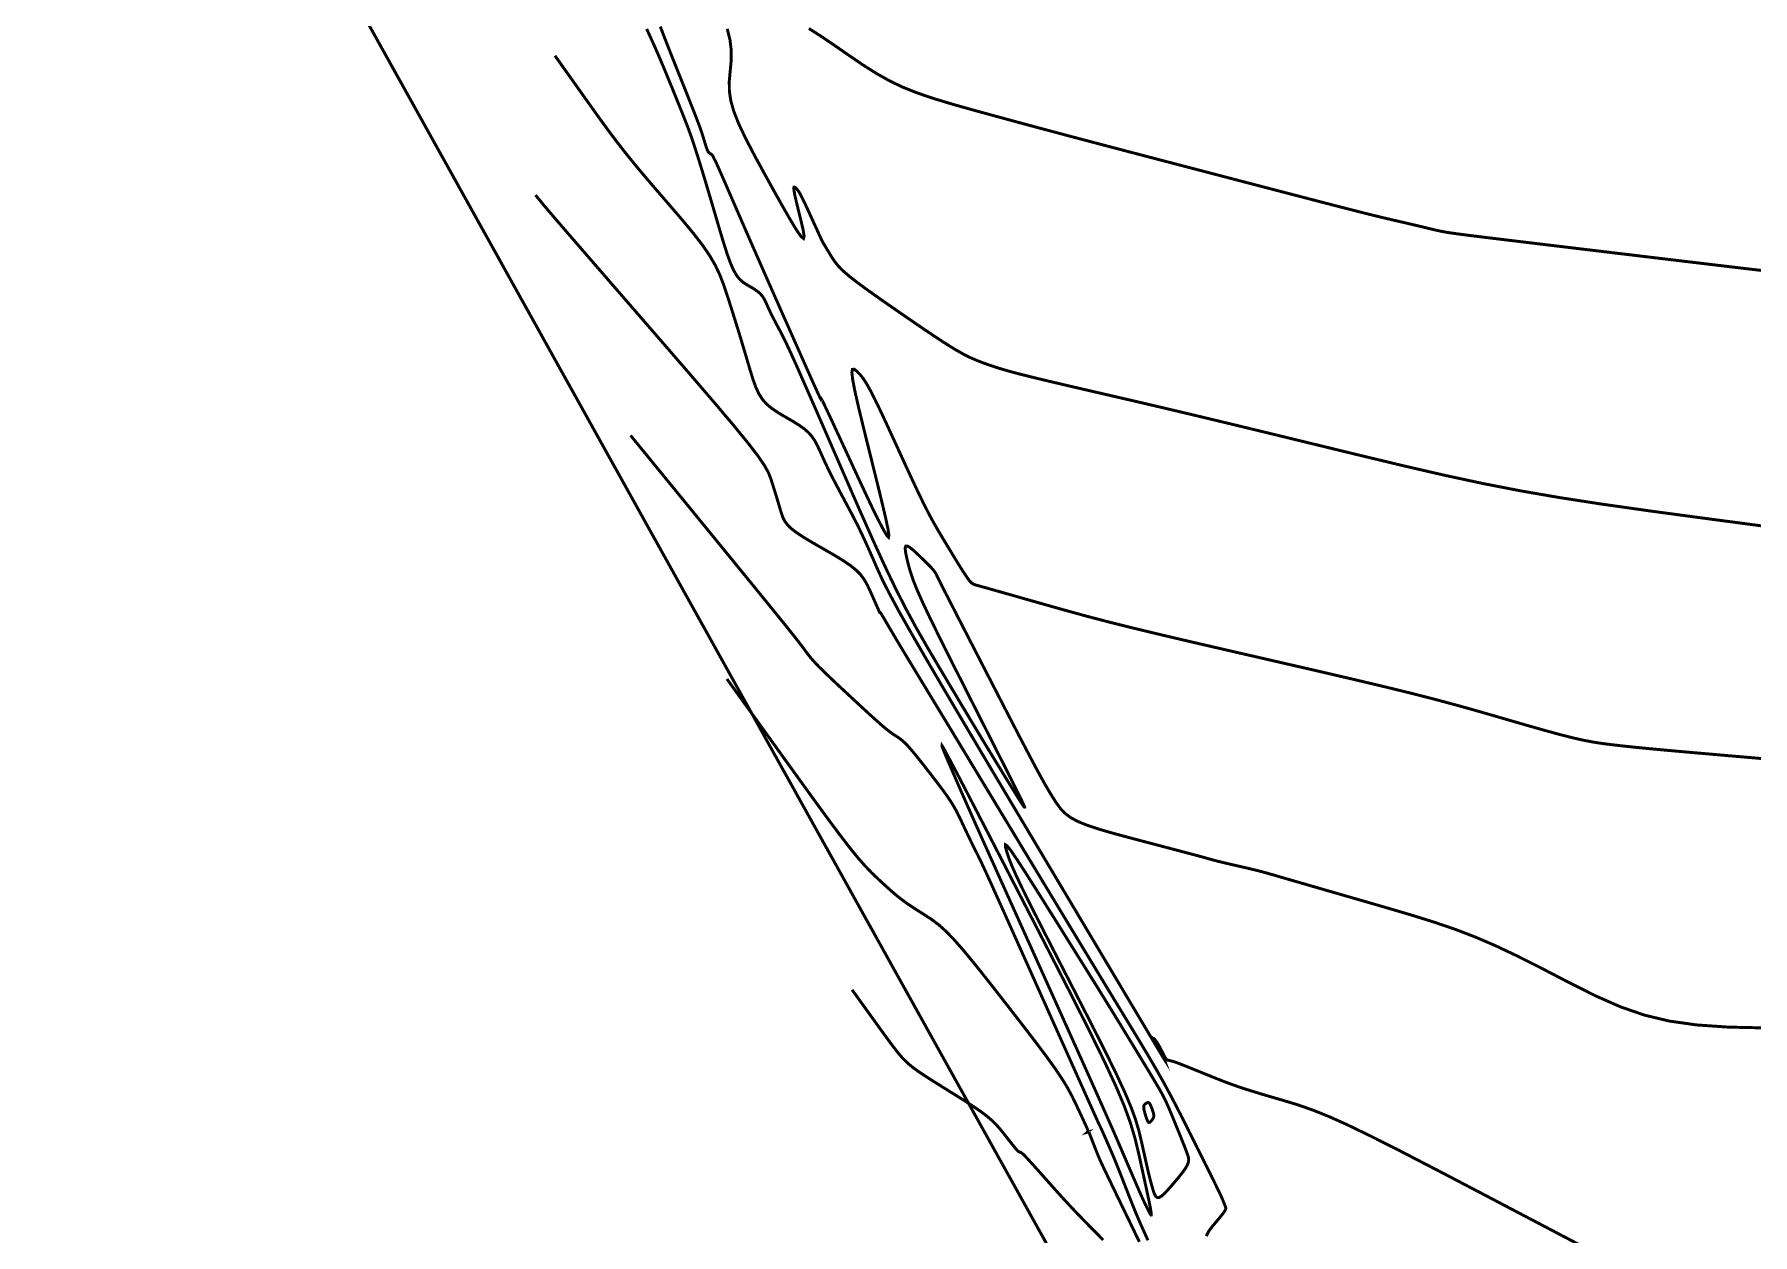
# Model space of a CAD drawing. Header units: metres. Extents: x 368659 to 369057, y 2280132 to 2280625.
# Drawn here: x 368659.1 to 368775.5, y 2280381.2 to 2280462.5 of the extents above; entities that cross this region are included whole.
import ezdxf

# ---------------------------------------------------------------- set-up
doc = ezdxf.new("R2010")
doc.units = ezdxf.units.M
doc.header["$MEASUREMENT"] = 0
doc.layers.add('CVL_CURV_D', color=22, linetype='Continuous')
doc.layers.add('CVL_CURV_G', color=30, linetype='Continuous')

msp = doc.modelspace()

# ---------------------------------------------------------------- linework, layer by layer
at = {"layer": 'CVL_CURV_D', "const_width": 0.2, "elevation": 1896.046}
msp.add_lwpolyline([(368659.2085342922, 2280503.763463162), (368784.2855342921, 2280278.796205122), (369057.2455342922, 2280342.892463162)], dxfattribs=at)
at = {"layer": 'CVL_CURV_D', "color": 22, "linetype": 'Continuous', "const_width": 0.2}
for points, elevation in [([(368776.3262084038, 2280413.434100656), (368773.5996903596, 2280413.668835301), (368771.4640993469, 2280413.854903874), (368769.8167613547, 2280414.001599754), (368768.5550023722, 2280414.118216323), (368767.5761483887, 2280414.214046961), (368766.777525393, 2280414.29838505), (368766.0564593744, 2280414.380523968), (368765.3783825106, 2280414.466469268), (368764.7399918191, 2280414.564994778), (368764.085510549, 2280414.689546296), (368763.3591619488, 2280414.85356962), (368762.5051692676, 2280415.070510546), (368761.4677557544, 2280415.353814871), (368760.1911446579, 2280415.716928391), (368758.619559227, 2280416.173296906), (368756.9905148554, 2280416.644530844), (368755.4997386158, 2280417.063051854), (368754.0287712762, 2280417.458522557), (368752.4591536046, 2280417.860605579), (368750.672426369, 2280418.298963539), (368748.5501303373, 2280418.803259063), (368745.9738062775, 2280419.403154773), (368742.8249949576, 2280420.128313291), (368739.6813820756, 2280420.851718386), (368737.1244340118, 2280421.445078607), (368735.0413625571, 2280421.936143752), (368733.3193795029, 2280422.352663615), (368731.8456966402, 2280422.722387997), (368730.5075257604, 2280423.073066691), (368729.1920786544, 2280423.432449496), (368727.7865671137, 2280423.828286209), (368726.4511181641, 2280424.208116345), (368725.3968134438, 2280424.507838274), (368724.5872966619, 2280424.737740072), (368723.9862115271, 2280424.908109817), (368723.5572017482, 2280425.029235586), (368723.2639110346, 2280425.111405456), (368723.0699830948, 2280425.164907502), (368722.939061638, 2280425.200029804), (368722.8365327199, 2280425.230252982), (368722.7484315155, 2280425.265494661), (368722.6693754123, 2280425.31069842), (368722.5939817979, 2280425.370807837), (368722.5168680598, 2280425.45076649), (368722.4326515858, 2280425.555517961), (368722.3359497632, 2280425.690005827), (368722.2213799797, 2280425.859173667), (368722.1013771293, 2280426.040579049), (368721.9844247851, 2280426.220679568), (368721.8592133524, 2280426.417768849), (368721.7144332371, 2280426.650140515), (368721.5387748447, 2280426.936088189), (368721.3209285807, 2280427.293905498), (368721.0495848507, 2280427.741886063), (368720.7134340606, 2280428.298323508), (368720.3659573351, 2280428.881338115), (368720.0523987552, 2280429.428379004), (368719.7490931607, 2280429.98673307), (368719.4323753912, 2280430.6036872), (368719.0785802866, 2280431.326528283), (368718.6640426865, 2280432.20254321), (368718.1650974309, 2280433.279018872), (368717.5580793593, 2280434.603242157), (368716.9541531849, 2280435.919070036), (368716.4667322738, 2280436.964253727), (368716.0755244443, 2280437.776921495), (368715.7602375152, 2280438.395201605), (368715.5005793051, 2280438.85722232), (368715.2762576325, 2280439.201111907), (368715.0669803161, 2280439.464998627), (368714.8524551746, 2280439.687010746), (368714.6627076732, 2280439.835196087), (368714.5457833789, 2280439.823910266), (368714.5084202635, 2280439.610743244), (368714.5573562984, 2280439.15328498), (368714.6993294548, 2280438.409125434), (368714.9410777043, 2280437.335854566), (368715.2893390186, 2280435.891062335), (368715.7508513687, 2280434.0323387), (368716.2128818266, 2280432.176647097), (368716.5630742697, 2280430.743156069), (368716.808731878, 2280429.692763247), (368716.9571578312, 2280428.986366262), (368717.0156553094, 2280428.584862739), (368716.9915274927, 2280428.449150309), (368716.8920775607, 2280428.540126602), (368716.7246086934, 2280428.818689246), (368716.5335407891, 2280429.168235885), (368716.3461308097, 2280429.523788887), (368716.1439375313, 2280429.923682965), (368715.9085197293, 2280430.406252835), (368715.6214361799, 2280431.009833212), (368715.2642456587, 2280431.772758808), (368714.8185069418, 2280432.73336434), (368714.2657788048, 2280433.92998452), (368713.7173166765, 2280435.118031907), (368713.2874785378, 2280436.046684291), (368712.9624769919, 2280436.74492425), (368712.7285246428, 2280437.241734357), (368712.5718340939, 2280437.566097186), (368712.4786179488, 2280437.74699531), (368712.4350888112, 2280437.813411304), (368712.4274592846, 2280437.794327744), (368712.4170227925, 2280437.782725767), (368712.3630313294, 2280437.877027668), (368712.2486353545, 2280438.11437775), (368712.0569853276, 2280438.531920315), (368711.7712317079, 2280439.166799665), (368711.3745249552, 2280440.056160105), (368710.850015529, 2280441.237145937), (368710.1808538887, 2280442.746901463), (368709.5027543886, 2280444.278036863), (368708.9449311209, 2280445.538711311), (368708.4807841527, 2280446.589392611), (368708.083713551, 2280447.490548561), (368707.7271193824, 2280448.302646964), (368707.3844017142, 2280449.086155621), (368707.0289606131, 2280449.901542329), (368706.6341961461, 2280450.809274892), (368706.2543282633, 2280451.683115515), (368705.9544107945, 2280452.372177717), (368705.724094626, 2280452.899956275), (368705.5530306434, 2280453.289945961), (368705.4308697332, 2280453.56564155), (368705.3472627817, 2280453.750537818), (368705.2918606747, 2280453.868129539), (368705.2543142986, 2280453.941911486), (368705.2252187392, 2280453.996231095), (368705.2013151311, 2280454.041281373), (368705.1814734331, 2280454.079325452), (368705.1645636044, 2280454.112626464), (368705.1494556039, 2280454.143447544), (368705.1350193907, 2280454.174051822), (368705.1201249234, 2280454.206702433), (368705.1036421614, 2280454.243662509), (368705.0867376243, 2280454.279996506), (368705.070271087, 2280454.310313551), (368705.05265239, 2280454.336193781), (368705.0322913743, 2280454.359217333), (368705.0075978806, 2280454.380964346), (368704.97698175, 2280454.403014958), (368704.9388528232, 2280454.426949305), (368704.891620941, 2280454.454347526), (368704.8431072123, 2280454.486540077), (368704.8002004935, 2280454.528344203), (368704.7599122476, 2280454.586570221), (368704.7192539373, 2280454.668028446), (368704.675237025, 2280454.779529198), (368704.6248729739, 2280454.927882791), (368704.5651732464, 2280455.119899543), (368704.4931493054, 2280455.362389771), (368704.413414379, 2280455.626217316), (368704.3249737058, 2280455.897764063), (368704.2164267646, 2280456.207117404), (368704.0763730341, 2280456.584364726), (368703.8934119929, 2280457.059593419), (368703.6561431194, 2280457.662890871), (368703.3531658926, 2280458.42434447), (368702.973079791, 2280459.374041607), (368702.5882393453, 2280460.335663831), (368702.2675413818, 2280461.141565484), (368701.9943988218, 2280461.834843144), (368701.7522245872, 2280462.458593383), (368701.5244315993, 2280463.055912779)], 1895.75), ([(368706.0631019396, 2280462.905502971), (368706.2485865623, 2280462.143603387), (368706.3324896278, 2280461.456251513), (368706.3320995803, 2280460.784971245), (368706.2647048636, 2280460.071286475), (368706.1989739787, 2280459.360298102), (368706.2047854857, 2280458.69906803), (368706.301242918, 2280458.03206168), (368706.5074498082, 2280457.303744466), (368706.8425096898, 2280456.458581805), (368707.3255260958, 2280455.441039111), (368707.9756025595, 2280454.195581802), (368708.8118426138, 2280452.666675295), (368709.6459216843, 2280451.170043196), (368710.2879435717, 2280450.044881414), (368710.7546543725, 2280449.270863811), (368711.0628001825, 2280448.827664248), (368711.2291270983, 2280448.69495659), (368711.270381216, 2280448.852414699), (368711.2033086317, 2280449.279712439), (368711.0446554417, 2280449.956523671), (368710.8682913623, 2280450.666823368), (368710.7352054634, 2280451.218941749), (368710.6428228707, 2280451.629085548), (368710.5885687103, 2280451.913461499), (368710.5698681084, 2280452.088276334), (368710.5841461911, 2280452.169736788), (368710.6288280842, 2280452.174049595), (368710.7013389138, 2280452.117421487), (368710.7833183647, 2280452.032580933), (368710.8632923919, 2280451.931738261), (368710.9490155264, 2280451.800322992), (368711.0482422993, 2280451.623764643), (368711.1687272418, 2280451.387492738), (368711.318224885, 2280451.076936795), (368711.5044897601, 2280450.677526337), (368711.7352763981, 2280450.174690882), (368712.5099199232, 2280448.479524885)], 1895.5), ([(368711.5919427034, 2280462.924643721), (368712.3046921564, 2280462.472458346), (368713.1533549881, 2280461.902344098), (368714.1797569016, 2280461.191674231), (368715.2283836371, 2280460.475176146), (368716.159884442, 2280459.883338538), (368717.0403302796, 2280459.387176605), (368717.935792113, 2280458.957705547), (368718.9123409055, 2280458.565940561), (368720.0360476205, 2280458.182896846), (368721.3729832212, 2280457.7795896), (368722.9892186709, 2280457.327034021), (368724.6540534992, 2280456.872045607), (368726.1721322386, 2280456.459670518), (368727.6625433562, 2280456.058269949), (368729.2443753193, 2280455.636205098), (368731.0367165952, 2280455.161837158), (368733.1586556511, 2280454.603527326), (368735.7292809543, 2280453.929636796), (368738.867680972, 2280453.108526765), (368741.9804125657, 2280452.294933762), (368744.455364652, 2280451.649061242), (368746.3836237812, 2280451.147470794), (368747.8562765035, 2280450.766724008), (368748.9644093688, 2280450.483382471), (368749.7991089275, 2280450.274007773), (368750.4514617295, 2280450.1151615), (368751.0125543252, 2280449.983405244), (368751.5081232103, 2280449.868899868), (368751.9162512727, 2280449.774352331), (368752.2565446512, 2280449.695143365), (368752.5486094842, 2280449.626653701), (368752.8120519105, 2280449.56426407), (368753.0664780684, 2280449.503355201), (368753.3314940966, 2280449.439307826), (368753.6267061337, 2280449.367502675), (368753.9187735683, 2280449.297233488), (368754.1720688056, 2280449.238911069), (368754.4027675091, 2280449.189591746), (368754.6270453416, 2280449.146331845), (368754.8610779665, 2280449.106187694), (368755.1210410468, 2280449.066215622), (368755.4231102461, 2280449.023471956), (368755.7834612273, 2280448.975013023), (368756.230246486, 2280448.917023568), (368756.8544798111, 2280448.838757049), (368757.7666288047, 2280448.726872859), (368759.0771610695, 2280448.568030397), (368760.8965442079, 2280448.348889053), (368763.3352458223, 2280448.056108225), (368766.5037335153, 2280447.676347308), (368770.5124748892, 2280447.196265698), (368774.5478172238, 2280446.71499483), (368777.815453952, 2280446.330801226)], 1895.25), ([(368735.8330491557, 2280393.036950234), (368735.7841202169, 2280393.110425153), (368735.7680382423, 2280393.135287456), (368735.7506645139, 2280393.164032858), (368735.7298676753, 2280393.200639275), (368735.7035163699, 2280393.249084617), (368735.6694792411, 2280393.313346797), (368735.6256249326, 2280393.397403727), (368735.5698220878, 2280393.50523332), (368735.4999393502, 2280393.640813489), (368735.4291199511, 2280393.777646254), (368735.3698259139, 2280393.890144615), (368735.3189040692, 2280393.983652956), (368735.2732012485, 2280394.063515655), (368735.2295642825, 2280394.135077095), (368735.1848400026, 2280394.203681657), (368735.1358752395, 2280394.274673723), (368735.0795168246, 2280394.353397674), (368735.0274073466, 2280394.42378742), (368734.994279531, 2280394.46371563), (368734.9816154128, 2280394.469434827), (368734.9908970272, 2280394.43719753), (368735.0236064093, 2280394.363256262), (368735.0812255944, 2280394.243863544), (368735.1652366177, 2280394.075271896), (368735.2771215141, 2280393.853733841), (368735.3902722859, 2280393.630412173), (368735.4790015715, 2280393.455172515), (368735.5461723609, 2280393.322321627), (368735.5946476442, 2280393.226166274), (368735.6272904113, 2280393.161013215), (368735.6469636524, 2280393.121169213), (368735.6565303574, 2280393.10094103), (368735.6588535163, 2280393.094635427), (368735.5722120388, 2280393.230247219), (368735.4841455035, 2280393.376805011), (368735.2303679352, 2280393.801809096), (368734.7417701807, 2280394.621237384), (368733.9492430863, 2280395.95106779), (368732.7836774984, 2280397.907278223), (368731.1759642638, 2280400.605846597), (368729.0569942288, 2280404.162750824), (368726.35765824, 2280408.693968815), (368723.651595876, 2280413.241061216), (368721.5075548061, 2280416.857133698), (368719.8490880131, 2280419.675481712), (368718.5997484795, 2280421.829400709), (368717.6830891882, 2280423.452186137), (368717.0226631214, 2280424.677133447), (368716.5420232623, 2280425.637538091), (368716.1647225931, 2280426.466695518), (368715.8427840573, 2280427.20427527), (368715.5684939676, 2280427.823344948), (368715.3258003613, 2280428.357297085), (368715.0986512754, 2280428.839524216), (368714.8709947472, 2280429.303418871), (368714.6267788139, 2280429.782373587), (368714.3499515123, 2280430.309780896), (368714.0244608798, 2280430.919033332), (368713.7022117117, 2280431.520652587), (368713.4374662319, 2280432.019608949), (368713.2177086205, 2280432.440967844), (368713.0304230578, 2280432.809794699), (368712.8630937235, 2280433.151154942), (368712.703204798, 2280433.490114001), (368712.5382404611, 2280433.851737301), (368712.3556848935, 2280434.261090269), (368712.1684579384, 2280434.663509073), (368711.9860820673, 2280434.999286853), (368711.7909454014, 2280435.285924494), (368711.565436062, 2280435.54092288), (368711.2919421704, 2280435.781782897), (368710.9528518476, 2280436.026005428), (368710.5305532151, 2280436.291091359), (368710.0074343941, 2280436.594541575), (368709.4838857799, 2280436.904147424), (368709.0599851906, 2280437.192177077), (368708.7176518821, 2280437.482846656), (368708.4388051104, 2280437.800372281), (368708.2053641312, 2280438.168970071), (368707.9992482006, 2280438.61285615), (368707.8023765741, 2280439.156246636), (368707.5966685077, 2280439.82335765), (368707.3972586807, 2280440.501882692), (368707.22386231, 2280441.087816375), (368707.0652694579, 2280441.617826487), (368706.9102701869, 2280442.128580817), (368706.7476545594, 2280442.656747152), (368706.5662126378, 2280443.23899328), (368706.3547344845, 2280443.911986989), (368706.1020101618, 2280444.712396068), (368705.8321932174, 2280445.522350507), (368705.5570062007, 2280446.230922378), (368705.2465926777, 2280446.88519259), (368704.871096214, 2280447.53224205), (368704.4006603756, 2280448.219151669), (368703.8054287283, 2280448.993002353), (368703.0555448379, 2280449.900875013), (368702.1211522701, 2280450.989850557), (368701.1767439353, 2280452.08280871), (368700.3895285501, 2280453.005525643), (368699.718723389, 2280453.809426928), (368699.1235457267, 2280454.54593814), (368698.5632128378, 2280455.266484852), (368697.9969419971, 2280456.022492639), (368697.3839504793, 2280456.865387074), (368696.6834555589, 2280457.84659373), (368694.3869680938, 2280461.08145623)], 1896.25), ([(368693.0706114942, 2280451.634250782), (368693.5358393461, 2280451.064773432), (368693.7236626386, 2280450.838435901), (368694.0189830436, 2280450.490259489), (368694.4801519248, 2280449.952715891), (368695.1655206466, 2280449.158276803), (368696.1334405726, 2280448.039413919), (368697.4422630671, 2280446.528598934), (368699.1503394942, 2280444.558303544), (368701.3160212179, 2280442.060999444), (368703.4811693679, 2280439.559182268), (368705.1872570205, 2280437.572065418), (368706.4920534594, 2280436.027197232), (368707.4533279683, 2280434.852126053), (368708.1288498309, 2280433.974400219), (368708.5763883309, 2280433.321568075), (368708.8537127521, 2280432.821177957), (368709.0185923781, 2280432.400778208), (368709.1352605578, 2280432.031275703), (368709.2328877707, 2280431.720593493), (368709.3166489952, 2280431.451804184), (368709.3917192103, 2280431.207980384), (368709.4632733948, 2280430.972194697), (368709.5364865277, 2280430.727519731), (368709.6165335875, 2280430.457028092), (368709.708589553, 2280430.143792385), (368709.8155419552, 2280429.829029274), (368709.9511120962, 2280429.552844581), (368710.1367256131, 2280429.296644651), (368710.3938081425, 2280429.041835833), (368710.7437853212, 2280428.769824472), (368711.2080827859, 2280428.462016915), (368711.8081261735, 2280428.099819509), (368712.5653411206, 2280427.664638601), (368713.324813559, 2280427.226752938), (368713.9332712322, 2280426.854474175), (368714.4146024946, 2280426.526258019), (368714.7926957009, 2280426.220560176), (368715.0914392055, 2280425.91583635), (368715.3347213628, 2280425.590542248), (368715.5464305273, 2280425.223133575), (368715.7504550537, 2280424.792066039), (368715.9369635787, 2280424.370903384), (368716.0833858294, 2280424.040412913), (368716.194501795, 2280423.789855657), (368716.2750914652, 2280423.608492649), (368716.3299348292, 2280423.485584921), (368716.3638118765, 2280423.410393507), (368716.3815025967, 2280423.372179439), (368716.3877869791, 2280423.360203751), (368716.4138708299, 2280423.362529707), (368716.4238476707, 2280423.358195378), (368716.4440740144, 2280423.333593977), (368716.4792929748, 2280423.280939049), (368716.5342476657, 2280423.192444137), (368716.613681201, 2280423.060322785), (368716.7223366945, 2280422.876788538), (368716.8649572602, 2280422.634054937), (368717.0462860119, 2280422.324335528), (368717.2398410001, 2280421.994186041), (368717.4280320836, 2280421.675303974), (368717.628940089, 2280421.337615512), (368717.8606458426, 2280420.951046842), (368718.141230171, 2280420.485524152), (368718.4887739004, 2280419.91097363), (368718.9213578573, 2280419.197321462), (368719.4570628683, 2280418.314493837), (368720.021874061, 2280417.383731804), (368720.562944696, 2280416.491415026), (368721.1301077978, 2280415.55517761), (368721.7731963914, 2280414.492653662), (368722.5420435017, 2280413.221477287), (368723.4864821534, 2280411.659282594), (368724.6563453715, 2280409.723703686), (368726.1014661807, 2280407.332374671), (368727.5505070119, 2280404.934669877), (368728.7349812212, 2280402.975326699), (368729.7089982214, 2280401.365023848), (368730.5266674247, 2280400.014440034), (368731.2420982437, 2280398.834253967), (368731.9094000911, 2280397.735144357), (368732.5826823792, 2280396.627789914), (368733.3160545208, 2280395.422869348), (368734.0291290752, 2280394.246993096), (368734.62675672, 2280393.247894725), (368735.1409040455, 2280392.367937652), (368735.6035376417, 2280391.549485292), (368736.0466240987, 2280390.734901057), (368736.5021300067, 2280389.866548361), (368737.0020219557, 2280388.886790621), (368737.5782665359, 2280387.737991249), (368738.1392958311, 2280386.613315625), (368738.5824762632, 2280385.72347367), (368738.9231759295, 2280385.037145614), (368739.1767629274, 2280384.523011687), (368739.3586053543, 2280384.149752117), (368739.4840713075, 2280383.886047135), (368739.5685288843, 2280383.70057697), (368739.6273461822, 2280383.562021852), (368739.6735233134, 2280383.448506063), (368739.7108675416, 2280383.356364311), (368739.7409576914, 2280383.281592457), (368739.7653725876, 2280383.220186363), (368739.7856910545, 2280383.168141892), (368739.8034919169, 2280383.121454907), (368739.8203539992, 2280383.076121269), (368739.837856126, 2280383.028136841), (368739.8477645015, 2280382.975063469), (368739.8363226017, 2280382.910761951), (368739.7968251584, 2280382.825676571), (368739.722566904, 2280382.710251618), (368739.6068425709, 2280382.554931381), (368739.442946891, 2280382.350160145), (368739.2241745966, 2280382.086382198), (368738.94382042, 2280381.754041828), (368738.6802438304, 2280381.405902058), (368738.5240061782, 2280381.083235436)], 1896.5), ([(368712.5099199232, 2280448.479524885), (368713.1247517934, 2280447.461041447), (368713.3346299189, 2280447.140536046), (368713.5819992042, 2280446.832005597), (368713.9021455657, 2280446.50663013), (368714.3303549188, 2280446.13558967), (368714.9019131794, 2280445.690064245), (368715.6521062634, 2280445.141233883), (368716.6162200862, 2280444.460278613), (368717.8295405639, 2280443.61837846), (368719.0497409711, 2280442.779509057), (368720.0394981678, 2280442.109850214), (368720.8416034475, 2280441.58388823), (368721.4988481033, 2280441.176109405), (368722.0540234292, 2280440.861000037), (368722.5499207182, 2280440.613046427), (368723.0293312641, 2280440.406734872), (368723.5350463604, 2280440.216551671), (368724.054227954, 2280440.036183263), (368724.583831809, 2280439.866454115), (368725.1813399432, 2280439.692557573), (368725.9042343749, 2280439.499686981), (368726.8099971218, 2280439.273035683), (368727.9561102023, 2280438.997797027), (368729.4000556344, 2280438.659164356), (368731.1993154361, 2280438.242331015), (368733.0639203149, 2280437.810835586), (368734.7514246708, 2280437.417553312), (368736.3905960604, 2280437.031682533), (368738.1102020407, 2280436.622421588), (368740.0390101681, 2280436.158968817), (368742.3057879998, 2280435.610522558), (368745.039303092, 2280434.946281152), (368748.3683230019, 2280434.135442938), (368751.7456210816, 2280433.322304834), (368754.65908208, 2280432.649491111), (368757.2901406484, 2280432.083691139), (368759.8202314378, 2280431.591594288), (368762.4307890997, 2280431.139889924), (368765.303248285, 2280430.695267417), (368768.6190436452, 2280430.224416136), (368772.5596098313, 2280429.694025451), (368776.4267252163, 2280429.181915762)], 1895.5), ([(368699.5084191693, 2280435.348425239), (368705.1322134954, 2280428.464436068), (368706.798786281, 2280426.423747834), (368708.1178565096, 2280424.806616812), (368709.1360083711, 2280423.555294243), (368709.8998260549, 2280422.612031371), (368710.4558937515, 2280421.919079437), (368710.8507956506, 2280421.418689684), (368711.1311159418, 2280421.053113353), (368711.3434388154, 2280420.764601686), (368711.5340042386, 2280420.50770134), (368711.7332285779, 2280420.259949021), (368711.9639606228, 2280419.998081047), (368712.2490491626, 2280419.698833739), (368712.6113429866, 2280419.338943413), (368713.0736908841, 2280418.895146389), (368713.6589416446, 2280418.344178986), (368714.3899440572, 2280417.662777523), (368715.1213970945, 2280416.984197165), (368715.7083274563, 2280416.443744792), (368716.1740755229, 2280416.021234292), (368716.5419816738, 2280415.696479554), (368716.8353862895, 2280415.449294467), (368717.0776297496, 2280415.259492918), (368717.2920524343, 2280415.106888797), (368717.5019947235, 2280414.971295992), (368717.7059058264, 2280414.837445855), (368717.8978486351, 2280414.691337135), (368718.0945840534, 2280414.514684812), (368718.3128729858, 2280414.289203871), (368718.5694763359, 2280413.996609289), (368718.8811550081, 2280413.618616051), (368719.2646699063, 2280413.136939137), (368719.7367819347, 2280412.533293528), (368720.2086722049, 2280411.923326838), (368720.5913605496, 2280411.418089525), (368720.9013659549, 2280410.992400846), (368721.1552074066, 2280410.621080054), (368721.3694038909, 2280410.278946406), (368721.5604743938, 2280409.940819156), (368721.7449379011, 2280409.58151756), (368721.9393133987, 2280409.175860873), (368722.1257894022, 2280408.778318927), (368722.2808093397, 2280408.449263191), (368722.4122745668, 2280408.172365362), (368722.5280864397, 2280407.931297145), (368722.6361463139, 2280407.709730239), (368722.7443555454, 2280407.491336348), (368722.8606154898, 2280407.259787172), (368722.9928275029, 2280406.998754414), (368723.1477336454, 2280406.686586134), (368723.3485807997, 2280406.264440926), (368723.6280275533, 2280405.660206286), (368724.0187324943, 2280404.80176971), (368724.5533542107, 2280403.617018697), (368725.2645512902, 2280402.033840741), (368726.1849823209, 2280399.980123342), (368727.3473058905, 2280397.383753996), (368728.506883522, 2280394.792889269), (368729.4170796925, 2280392.759689091), (368730.1075574207, 2280391.218045998), (368730.6079797257, 2280390.101852529), (368730.9480096267, 2280389.345001219), (368731.1573101426, 2280388.881384606), (368731.2655442925, 2280388.644895229), (368731.3023750955, 2280388.569425622), (368731.3155661423, 2280388.546690381), (368731.3356884738, 2280388.506756363), (368731.3666162842, 2280388.441044503), (368731.4122237676, 2280388.340975738), (368731.4763851182, 2280388.197971001), (368731.5629745301, 2280388.003451228), (368731.6758661976, 2280387.748837355), (368731.8189343146, 2280387.425550316), (368731.9670025547, 2280387.089226914), (368732.0985310443, 2280386.786022958), (368732.2228486575, 2280386.493137897), (368732.349284268, 2280386.187771176), (368732.4871667494, 2280385.847122247), (368732.645824976, 2280385.448390553), (368732.8345878214, 2280384.968775543), (368733.0627841593, 2280384.385476667), (368733.2916240518, 2280383.801007364), (368733.4827856004, 2280383.317029859), (368733.6462997381, 2280382.909466772), (368733.7921973987, 2280382.554240722), (368733.9305095151, 2280382.227274328), (368734.0712670208, 2280381.90449021), (368734.224500849, 2280381.561810989), (368734.4002419331, 2280381.175159282), (368734.5716671242, 2280380.800006702)], 1896.75), ([(368727.2330288087, 2280399.351670593), (368728.6000083514, 2280396.317937266), (368729.6958562257, 2280393.883115758), (368730.5638157456, 2280391.95021897), (368731.2471302252, 2280390.422259804), (368731.7890429787, 2280389.202251161), (368732.2327973202, 2280388.193205939), (368732.6216365637, 2280387.298137042), (368732.9988040233, 2280386.42005737), (368733.3467068692, 2280385.607377286), (368733.6264689161, 2280384.95607049), (368733.849408445, 2280384.440494889), (368734.0268437368, 2280384.03500839), (368734.1700930724, 2280383.713968897), (368734.2904747328, 2280383.451734318), (368734.3993069993, 2280383.222662559), (368734.5079081523, 2280383.001111525), (368734.6079161236, 2280382.801710544), (368734.6847192575, 2280382.655198074), (368734.7402614552, 2280382.560095714), (368734.7764866173, 2280382.514925066), (368734.7953386447, 2280382.518207729), (368734.798761438, 2280382.568465306), (368734.7886988982, 2280382.664219394), (368734.767094926, 2280382.803991597), (368734.7380992139, 2280382.971494455), (368734.7004856439, 2280383.170608266), (368734.6481344003, 2280383.430106251), (368734.5749256679, 2280383.778761639), (368734.4747396314, 2280384.245347655), (368734.3414564753, 2280384.858637527), (368734.1689563843, 2280385.647404478), (368733.951119543, 2280386.640421736), (368733.6950518488, 2280387.705368813), (368733.3800549429, 2280388.762237814), (368732.9583026248, 2280389.91827086), (368732.3819686943, 2280391.280710069), (368731.6032269514, 2280392.956797559), (368730.5742511956, 2280395.053775451), (368729.2472152268, 2280397.678885862), (368727.5742928445, 2280400.939370911), (368725.9007050976, 2280404.187571316), (368724.5711891322, 2280406.766893507), (368723.5371928956, 2280408.771178175), (368722.7501643349, 2280410.294266006), (368722.1615513971, 2280411.429997691), (368721.7228020294, 2280412.272213919), (368721.3853641791, 2280412.914755376), (368721.1006857931, 2280413.451462754), (368720.8629325255, 2280413.894104265), (368720.7003973889, 2280414.186036584), (368720.615719369, 2280414.31848309), (368720.6115374507, 2280414.282667163), (368720.6904906198, 2280414.069812184), (368720.8552178613, 2280413.671141533), (368721.1083581605, 2280413.077878588), (368721.4525505031, 2280412.28124673), (368721.8340645639, 2280411.403769271), (368722.2263130867, 2280410.509172723), (368722.6726496584, 2280409.500485266), (368723.2164278666, 2280408.280735077), (368723.9010012983, 2280406.752950336), (368724.7697235412, 2280404.820159223), (368725.8659481821, 2280402.385389916), (368727.2330288087, 2280399.351670593)], 1896.5), ([(368734.9281273348, 2280384.178271536), (368735.0111871262, 2280383.937538622), (368735.0994247841, 2280383.775965204), (368735.2033074454, 2280383.697309073), (368735.3333022471, 2280383.705328022), (368735.4998763261, 2280383.803779841), (368735.7134968196, 2280383.996422325), (368735.9846308642, 2280384.287013263), (368736.3237455973, 2280384.679310448), (368736.6597081891, 2280385.08129382), (368736.9190933443, 2280385.407987819), (368737.1089295, 2280385.673716986), (368737.236245094, 2280385.892805862), (368737.3080685639, 2280386.079578989), (368737.3314283471, 2280386.248360908), (368737.3133528812, 2280386.413476161), (368737.2608706038, 2280386.589249287), (368737.1966338353, 2280386.765363001), (368737.1347461752, 2280386.931747717), (368737.0694129799, 2280387.103099525), (368736.9948396055, 2280387.294114518), (368736.9052314086, 2280387.519488787), (368736.7947937453, 2280387.793918421), (368736.6577319721, 2280388.132099516), (368736.488251445, 2280388.548728161), (368736.3183632074, 2280388.965112638), (368736.1797817856, 2280389.30238365), (368736.0662677608, 2280389.574970921), (368735.9715817141, 2280389.79730418), (368735.8894842266, 2280389.983813151), (368735.8137358792, 2280390.14892756), (368735.7380972536, 2280390.307077132), (368735.6563289306, 2280390.472691594), (368735.5657046338, 2280390.649672201), (368735.4570573788, 2280390.850186499), (368735.3144866844, 2280391.101063646), (368735.1220920696, 2280391.429132797), (368734.8639730533, 2280391.861223112), (368734.5242291543, 2280392.424163748), (368734.0869598917, 2280393.144783861), (368733.5362647842, 2280394.049912612), (368732.9630898945, 2280394.990222993), (368732.4420323525, 2280395.841974636), (368731.9326682784, 2280396.67037666), (368731.3945737922, 2280397.540638182), (368730.7873250141, 2280398.51796832), (368730.070498064, 2280399.667576188), (368729.2036690621, 2280401.054670908), (368728.1464141284, 2280402.744461594), (368727.1046511864, 2280404.404461887), (368726.2955650628, 2280405.680519685), (368725.6956322319, 2280406.605345494), (368725.2813291686, 2280407.211649821), (368725.0291323476, 2280407.53214317), (368724.9155182435, 2280407.59953605), (368724.916963331, 2280407.446538965), (368725.0099440847, 2280407.105862422), (368725.1553748363, 2280406.671677883), (368725.3523153702, 2280406.170150993), (368725.6344603408, 2280405.531983537), (368726.0355044021, 2280404.687877295), (368726.5891422081, 2280403.568534051), (368727.3290684132, 2280402.104655589), (368728.2889776713, 2280400.22694369), (368729.5025646367, 2280397.866100139), (368730.7171203895, 2280395.497285868), (368731.6806405826, 2280393.589864926), (368732.4278767291, 2280392.065843763), (368732.9935803421, 2280390.847228833), (368733.4125029348, 2280389.856026591), (368733.7193960205, 2280389.014243487), (368733.9490111121, 2280388.243885974), (368734.136099723, 2280387.466960506), (368734.2967779699, 2280386.738919386), (368734.4279544325, 2280386.150767172), (368734.5355693179, 2280385.677838696), (368734.6255628332, 2280385.295468791), (368734.7038751854, 2280384.97899229), (368734.7764465818, 2280384.703744025), (368734.8492172292, 2280384.44505883), (368734.9281273348, 2280384.178271536)], 1896.75), ([(368731.5349866467, 2280380.82301996), (368730.8744307119, 2280381.491648329), (368730.322751051, 2280382.053936541), (368729.8510350116, 2280382.540550578), (368729.4303699409, 2280382.982156421), (368729.0318431863, 2280383.409420053), (368728.6265420952, 2280383.853007454), (368728.1855540148, 2280384.343584605), (368727.6799662924, 2280384.911817488), (368727.188702665, 2280385.464695063), (368726.8011043929, 2280385.898038786), (368726.5038851089, 2280386.225763395), (368726.2837584457, 2280386.461783622), (368726.1274380359, 2280386.620014204), (368726.0216375122, 2280386.714369873), (368725.9530705075, 2280386.758765365), (368725.9084506545, 2280386.767115414), (368725.8688111076, 2280386.770862899), (368725.8188070625, 2280386.798103382), (368725.7505852131, 2280386.857730618), (368725.6562922537, 2280386.958638362), (368725.5280748782, 2280387.109720372), (368725.3580797808, 2280387.319870403), (368725.1384536554, 2280387.597982211), (368724.861343196, 2280387.952949554), (368724.5673607308, 2280388.318979068), (368724.284848038, 2280388.63832261), (368723.987545987, 2280388.93194176), (368723.6491954472, 2280389.220798098), (368723.2435372884, 2280389.525853206), (368722.7443123797, 2280389.868068664), (368722.1252615907, 2280390.26840605), (368721.3601257909, 2280390.747826947), (368720.597669407, 2280391.222473645), (368719.9886055323, 2280391.605016287), (368719.5095980354, 2280391.911208238), (368719.1373107852, 2280392.15680286), (368718.8484076503, 2280392.357553515), (368718.6195524996, 2280392.529213567), (368718.4274092018, 2280392.687536377), (368718.2486416258, 2280392.848275309), (368718.0765718575, 2280393.013259976), (368717.9093931162, 2280393.1874078), (368717.7310759699, 2280393.391103853), (368717.5255909869, 2280393.644733212), (368717.2769087356, 2280393.968680948), (368716.968999784, 2280394.383332137), (368716.5858347002, 2280394.909071852), (368716.1113840526, 2280395.566285167), (368714.5191520118, 2280397.777634075)], 1897.25), ([(368764.2926461686, 2280380.243929986), (368762.4366547759, 2280381.219806466), (368760.0530484053, 2280382.471853617), (368757.0543282409, 2280384.046232027), (368754.0446449878, 2280385.621046416), (368751.6201761951, 2280386.87471858), (368749.6814633136, 2280387.85388472), (368748.1290477943, 2280388.605181034), (368746.863471088, 2280389.175243725), (368745.7852746457, 2280389.61070899), (368744.794999918, 2280389.958213032), (368743.7931883559, 2280390.26439205), (368742.8467192336, 2280390.53986246), (368742.0627208722, 2280390.772907145), (368741.4021082934, 2280390.976662006), (368740.8257965186, 2280391.164262945), (368740.2947005691, 2280391.348845862), (368739.7697354668, 2280391.543546656), (368739.2118162328, 2280391.761501231), (368738.5818578889, 2280392.015845485), (368737.9712054303, 2280392.264543103), (368737.4852444966, 2280392.461451129), (368737.1059510752, 2280392.613545495), (368736.8153011534, 2280392.727802137), (368736.5952707188, 2280392.811196992), (368736.4278357586, 2280392.870705992), (368736.2949722604, 2280392.913305074), (368736.1786562115, 2280392.945970174), (368735.8330491557, 2280393.036950234)], 1896.25)]:
    msp.add_lwpolyline(points, dxfattribs=dict(at, elevation=elevation))
at = {"layer": 'CVL_CURV_G', "color": 30, "linetype": 'Continuous', "const_width": 0.2}
for points, elevation in [([(368776.4955856316, 2280395.190846873), (368773.9108271259, 2280395.246870769), (368771.751815151, 2280395.394967304), (368769.8935859663, 2280395.658660216), (368768.2111758312, 2280396.061473243), (368766.5796210048, 2280396.626930126), (368764.8739577466, 2280397.378554604), (368762.9692223158, 2280398.339870415), (368761.0938414755, 2280399.314313044), (368759.4975907813, 2280400.114864751), (368758.0875296821, 2280400.779369442), (368756.7707176268, 2280401.345671019), (368755.4542140641, 2280401.851613386), (368754.0450784426, 2280402.335040448), (368752.4503702113, 2280402.833796108), (368750.5771488189, 2280403.385724271), (368748.7389691443, 2280403.917491593), (368747.274870952, 2280404.341102307), (368746.1301410193, 2280404.672406668), (368745.2500661235, 2280404.927254942), (368744.5799330418, 2280405.121497385), (368744.0650285515, 2280405.270984261), (368743.6506394299, 2280405.391565829), (368743.2820524542, 2280405.499092351), (368742.946188013, 2280405.596564913), (368742.6537647019, 2280405.679672631), (368742.3857666085, 2280405.753297809), (368742.1231778202, 2280405.822322754), (368741.8469824252, 2280405.891629768), (368741.5381645106, 2280405.966101156), (368741.1777081643, 2280406.050619222), (368740.7465974739, 2280406.150066272), (368740.3188499985, 2280406.248499099), (368739.9709292715, 2280406.329236882), (368739.6874883424, 2280406.396055502), (368739.4531802607, 2280406.45273084), (368739.2526580757, 2280406.503038773), (368739.0705748367, 2280406.550755185), (368738.8915835933, 2280406.599655954), (368738.7003373947, 2280406.653516962), (368738.4884512043, 2280406.713143012), (368738.232529082, 2280406.783531676), (368737.8947077223, 2280406.874747971), (368737.4371238199, 2280406.996856918), (368736.8219140693, 2280407.159923536), (368736.0112151652, 2280407.374012845), (368734.9671638023, 2280407.649189868), (368733.6518966749, 2280407.99551962), (368732.3350420568, 2280408.349368078), (368731.2850736827, 2280408.652569364), (368730.462396439, 2280408.923390722), (368729.8274152123, 2280409.180099394), (368729.3405348891, 2280409.440962626), (368728.9621603558, 2280409.72424766), (368728.6526964988, 2280410.04822174), (368728.3725482048, 2280410.431152109), (368728.0985445721, 2280410.853339493), (368727.8119835443, 2280411.323635168), (368727.4799732749, 2280411.903132212), (368727.0696219172, 2280412.652923703), (368726.5480376251, 2280413.634102714), (368725.8823285517, 2280414.907762325), (368725.0396028511, 2280416.534995611), (368723.9869686763, 2280418.576895648), (368722.938956046, 2280420.612668991), (368722.1134561016, 2280422.217066415), (368721.4826186816, 2280423.444497329), (368721.018593624, 2280424.349371144), (368720.6935307674, 2280424.98609727), (368720.4795799501, 2280425.409085115), (368720.3488910102, 2280425.672744089), (368720.2736137864, 2280425.831483602), (368720.2151343362, 2280425.950145498), (368720.1470552802, 2280426.064424263), (368720.0598513007, 2280426.185008272), (368719.9439970803, 2280426.322585896), (368719.7899673011, 2280426.487845508), (368719.5882366457, 2280426.691475482), (368719.3292797963, 2280426.94416419), (368719.0035714354, 2280427.256600007), (368718.6818642004, 2280427.555186462), (368718.4378206388, 2280427.756254826), (368718.2662802976, 2280427.855385079), (368718.1620827239, 2280427.8481572), (368718.1200674647, 2280427.730151169), (368718.1350740673, 2280427.496946964), (368718.2019420787, 2280427.144124568), (368718.3155110457, 2280426.667263957), (368718.4624195037, 2280426.132301209), (368718.6535528899, 2280425.562916298), (368718.9201211054, 2280424.891305053), (368719.2933340507, 2280424.049663305), (368719.8044016265, 2280422.970186882), (368720.4845337337, 2280421.585071612), (368721.364940273, 2280419.826513326), (368722.4768311452, 2280417.626707854), (368723.5857815668, 2280415.437713114), (368724.455228245, 2280413.719449378), (368725.1131733162, 2280412.415906003), (368725.587618917, 2280411.471072344), (368725.906567184, 2280410.828937756), (368726.0980202536, 2280410.433491598), (368726.1899802623, 2280410.228723224), (368726.2104493466, 2280410.15862199), (368726.1949687324, 2280410.155955848), (368726.1529344101, 2280410.202536453), (368726.0731306633, 2280410.315918716), (368725.9443417757, 2280410.513657546), (368725.7553520304, 2280410.813307858), (368725.4949457114, 2280411.232424558), (368725.1519071021, 2280411.78856256), (368724.715020486, 2280412.499276774), (368724.2588846534, 2280413.242958174), (368723.8440989651, 2280413.921973871), (368723.4384485594, 2280414.589842977), (368723.0097185745, 2280415.300084608), (368722.5256941491, 2280416.106217877), (368721.9541604218, 2280417.061761898), (368721.2629025307, 2280418.220235786), (368720.4197056146, 2280419.635158654), (368719.5613120187, 2280421.091886223), (368718.8134119575, 2280422.406177634), (368718.1272123729, 2280423.677157128), (368717.4539202076, 2280425.003948947), (368716.7447424038, 2280426.485677336), (368715.9508859038, 2280428.221466537), (368715.0235576496, 2280430.310440791), (368713.9139645836, 2280432.851724342), (368712.8197107705, 2280435.367997897), (368711.9495560948, 2280437.363753075), (368711.271441229, 2280438.910830487), (368710.7533068458, 2280440.081070742), (368710.3630936177, 2280440.946314451), (368710.0687422172, 2280441.578402224), (368709.8381933168, 2280442.049174674), (368709.6393875891, 2280442.43047241), (368709.4637152255, 2280442.758441842), (368709.3193906815, 2280443.030445161), (368709.1995910269, 2280443.260146648), (368709.0974933311, 2280443.461210582), (368709.0062746638, 2280443.647301244), (368708.9191120944, 2280443.832082912), (368708.8291826924, 2280444.029219867), (368708.7296635275, 2280444.252376389), (368708.6275977814, 2280444.471752789), (368708.5281765771, 2280444.654800202), (368708.4217988957, 2280444.811059137), (368708.2988637181, 2280444.950070107), (368708.1497700254, 2280445.081373621), (368707.9649167987, 2280445.214510193), (368707.7347030192, 2280445.359020332), (368707.4495276675, 2280445.52444455), (368707.159645386, 2280445.708475339), (368706.911887595, 2280445.92233724), (368706.691518443, 2280446.19586884), (368706.4838020783, 2280446.558908729), (368706.2740026494, 2280447.041295493), (368706.0473843048, 2280447.672867719), (368705.789211193, 2280448.483463998), (368705.4847474624, 2280449.502922915), (368705.1835903566, 2280450.529005241), (368704.9377419375, 2280451.364288772), (368704.7360735805, 2280452.045837633), (368704.5674566614, 2280452.610715948), (368704.4207625556, 2280453.095987843), (368704.2848626387, 2280453.538717444), (368704.1486282865, 2280453.975968874), (368704.0009308743, 2280454.44480626), (368703.8526510424, 2280454.90844197), (368703.7142458532, 2280455.326305337), (368703.5739513151, 2280455.729785931), (368703.420003437, 2280456.15027332), (368703.2406382275, 2280456.619157075), (368703.0240916953, 2280457.167826767), (368702.7585998489, 2280457.827671965), (368702.4323986973, 2280458.630082238), (368702.1021948099, 2280459.437786245), (368701.8217836758, 2280460.117362636), (368701.5750346833, 2280460.705975962), (368701.3458172199, 2280461.240790777), (368701.1180006737, 2280461.758971634), (368700.8754544325, 2280462.297683087), (368700.6020478842, 2280462.894089689)], 1896), ([(368706.0410964414, 2280418.840473088), (368710.4291696964, 2280412.746159728), (368711.7367204454, 2280410.934928641), (368712.7926949599, 2280409.486029031), (368713.6412691633, 2280408.34328115), (368714.3266189794, 2280407.450505246), (368714.8929203317, 2280406.751521571), (368715.3843491437, 2280406.190150374), (368715.845081339, 2280405.710211905), (368716.3192928414, 2280405.255526416), (368716.7744031482, 2280404.835866771), (368717.1639399779, 2280404.486479179), (368717.5112415867, 2280404.189393904), (368717.8396462296, 2280403.926641208), (368718.1724921624, 2280403.680251353), (368718.5331176409, 2280403.432254603), (368718.9448609206, 2280403.164681221), (368719.4310602572, 2280402.85956147), (368719.9337419264, 2280402.529594101), (368720.4069193554, 2280402.16940687), (368720.8919115266, 2280401.73392355), (368721.4300374217, 2280401.178067911), (368722.0626160235, 2280400.456763724), (368722.8309663139, 2280399.524934759), (368723.7764072753, 2280398.337504788), (368724.9402578899, 2280396.84939758), (368726.0989314063, 2280395.355591304), (368727.0250759101, 2280394.14691935), (368727.7543626399, 2280393.172088323), (368728.3224628345, 2280392.379804828), (368728.7650477323, 2280391.71877547), (368729.1177885717, 2280391.137706855), (368729.4163565915, 2280390.585305588), (368729.6964230303, 2280390.010278273), (368729.9494287626, 2280389.469541073), (368730.1471341499, 2280389.044948417), (368730.2956896602, 2280388.722614307), (368730.4012457614, 2280388.488652747), (368730.4699529218, 2280388.329177742), (368730.5079616091, 2280388.230303293), (368730.5214222918, 2280388.178143405), (368730.5164854376, 2280388.158812081), (368730.4811096409, 2280388.129197173), (368730.5284080974, 2280388.142388559), (368730.5852512407, 2280388.112962185), (368730.5906216525, 2280388.092785796), (368730.6012500231, 2280388.060532087), (368730.6195956561, 2280388.00974102), (368730.6481178549, 2280387.933952562), (368730.6892759233, 2280387.826706674), (368730.7455291647, 2280387.681543324), (368730.8193368826, 2280387.492002474), (368730.9131583807, 2280387.251624089), (368731.0079755717, 2280387.00924305), (368731.0854945092, 2280386.812237763), (368731.1492607069, 2280386.65196348), (368731.2028196792, 2280386.519775451), (368731.2497169403, 2280386.407028928), (368731.2934980039, 2280386.305079161), (368731.3377083846, 2280386.205281403), (368731.3858935962, 2280386.098990903), (368731.4429090704, 2280385.975492853), (368731.5200322478, 2280385.81155786), (368731.6304416564, 2280385.579769302), (368731.787315824, 2280385.252710557), (368732.0038332784, 2280384.802965003), (368732.2931725474, 2280384.203116016), (368732.668512159, 2280383.425746975), (368733.1430306408, 2280382.443441257), (368733.6165439979, 2280381.463444714), (368733.9881372353, 2280380.694682598)], 1897), ([(368734.4014320063, 2280389.288269529), (368734.4594270231, 2280389.102383266), (368734.5094070924, 2280388.961882499), (368734.5544697351, 2280388.863970294), (368734.5977124721, 2280388.805849717), (368734.6422328242, 2280388.784723834), (368734.691128312, 2280388.797795712), (368734.7474964564, 2280388.842268415), (368734.8144347782, 2280388.915345012), (368734.8787562469, 2280388.996384634), (368734.9253706663, 2280389.070537708), (368734.9545208083, 2280389.143694238), (368734.9664494451, 2280389.221744227), (368734.9613993485, 2280389.31057768), (368734.9396132905, 2280389.4160846), (368734.9013340432, 2280389.544154991), (368734.8468043789, 2280389.700678857), (368734.7892127792, 2280389.854367409), (368734.7395208649, 2280389.971869811), (368734.6946311153, 2280390.055982997), (368734.6514460093, 2280390.109503902), (368734.6068680263, 2280390.135229457), (368734.5577996454, 2280390.135956599), (368734.5011433459, 2280390.11448226), (368734.433801607, 2280390.073603375), (368734.3690767212, 2280390.024761463), (368734.3221741468, 2280389.973606754), (368734.2928511116, 2280389.914249242), (368734.280864844, 2280389.840798926), (368734.2859725715, 2280389.7473658), (368734.3079315225, 2280389.628059861), (368734.3464989247, 2280389.476991105), (368734.4014320063, 2280389.288269529)], 1897)]:
    msp.add_lwpolyline(points, dxfattribs=dict(at, elevation=elevation))

doc.saveas('drawing.dxf')
